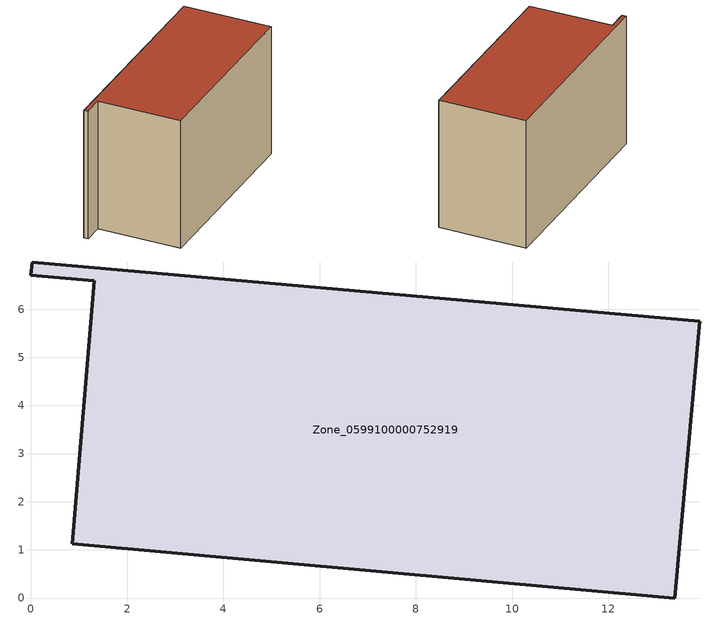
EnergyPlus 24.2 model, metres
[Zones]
Zone_0599100000752919
 floor ground (C_G): 0.03,6.98 13.89,5.75 13.37,0 0.86,1.12 1.32,6.59 0,6.7 z0
 wall outside (C_F): 13.89,5.75 0.03,6.98 0,6.7 1.32,6.59 0.86,1.12 13.37,0 13.89,5.75 z0:8.76
 roof outside (C_R): 13.37,0 13.89,5.75 0.03,6.98 0,6.7 1.32,6.59 0.86,1.12 z8.76
[BUILDING]
Pand.0599100000752919: North Axis=0; Terrain=City; Loads Convergence Tolerance Value=0.04; Temperature Convergence Tolerance Value=0.4; Solar Distribution=FullExterior; Maximum Number of Warmup Days=25; Minimum Number of Warmup Days=1
[Site:Location]
Rotterdam.The.Hague.AP_ZH_NLD Design_Conditions: Latitude=51.96; Longitude=4.45; Time Zone=1; Elevation=-4.5
[SITE:GROUNDTEMPERATURE:BUILDINGSURFACE]
18, 18, 18, 18, 18, 18, 18, 18, 18, 18, 18, 18
[MATERIAL] Thermal Absorptance=0.9; Solar Absorptance=0.7; Visible Absorptance=0.7
Name | Roughness | Thickness | Conductivity | Density | Specific Heat
G.TI.2006-2014 | MediumSmooth | 0.15 | 0.06 | 540 | 1210
F.TI.2006-2014 | Rough | 0.3 | 0.12 | 1920 | 840
R.TI.2006-2014 | MediumRough | 0.2 | 0.08 | 1500 | 1000
[CONSTRUCTION]
C_G: G.TI.2006-2014
C_F: F.TI.2006-2014
C_R: R.TI.2006-2014
[ZONE]
Zone_0599100000752919: Type=1; Multiplier=1; Ceiling Height=Autocalculate; Volume=Autocalculate; Floor Area=autocalculate; Part of Total Floor Area=Yes
[ZONEINFILTRATION:DESIGNFLOWRATE]
Infil_Zone_0599100000752919: Zone or ZoneList or Space or SpaceList=Zone_0599100000752919; Schedule=AlwaysOn; Design Flow Rate Calculation Method=Flow/Area; Flow Rate per Floor Area=0.0015; Constant Term Coefficient=1; Temperature Term Coefficient=0; Velocity Term Coefficient=0; Velocity Squared Term Coefficient=0
[HVACTEMPLATE:ZONE:IDEALLOADSAIRSYSTEM]
Zone_0599100000752919: Maximum Heating Supply Air Temperature=50; Minimum Cooling Supply Air Temperature=13; Maximum Heating Supply Air Humidity Ratio=0.0156; Minimum Cooling Supply Air Humidity Ratio=0.0077; Heating Limit=NoLimit; Cooling Limit=NoLimit; Dehumidification Control Type=ConstantSensibleHeatRatio; Cooling Sensible Heat Ratio=0.7; Dehumidification Setpoint=60; Humidification Control Type=None; Humidification Setpoint=30; Outdoor Air Method=None; Outdoor Air Flow Rate per Person=0.00944; Outdoor Air Flow Rate per Zone Floor Area=0; Outdoor Air Flow Rate per Zone=0; Demand Controlled Ventilation Type=None; Outdoor Air Economizer Type=NoEconomizer; Heat Recovery Type=None; Sensible Heat Recovery Effectiveness=0.7; Latent Heat Recovery Effectiveness=0.65
[ZONECONTROL:THERMOSTAT]
ThermostatControl_Zone_0599100000752919: Zone or ZoneList=Zone_0599100000752919; Control Type Schedule=DualSetpointControlType; Control 1=Thermostat_Zone_0599100000752919; Temperature Difference Between Cutout And Setpoint=0
[THERMOSTATSETPOINT:DUALSETPOINT]
Thermostat_Zone_0599100000752919: Heating Setpoint Temperature Schedule=HeatingSetpoint_Zone_0599100000752919; Cooling Setpoint Temperature Schedule=CoolingSetpoint_Zone_0599100000752919
[SCHEDULE:COMPACT]
HeatingSetpoint_Zone_0599100000752919: Through: 12/31, For: AllDays, Until: 24:00, 21
CoolingSetpoint_Zone_0599100000752919: Through: 12/31, For: AllDays, Until: 24:00, 24
DualSetpointControlType: Through: 12/31, For: AllDays, Until: 24:00, 4
AlwaysOn: Through: 12/31, For: AllDays, Until: 24:00, 1
